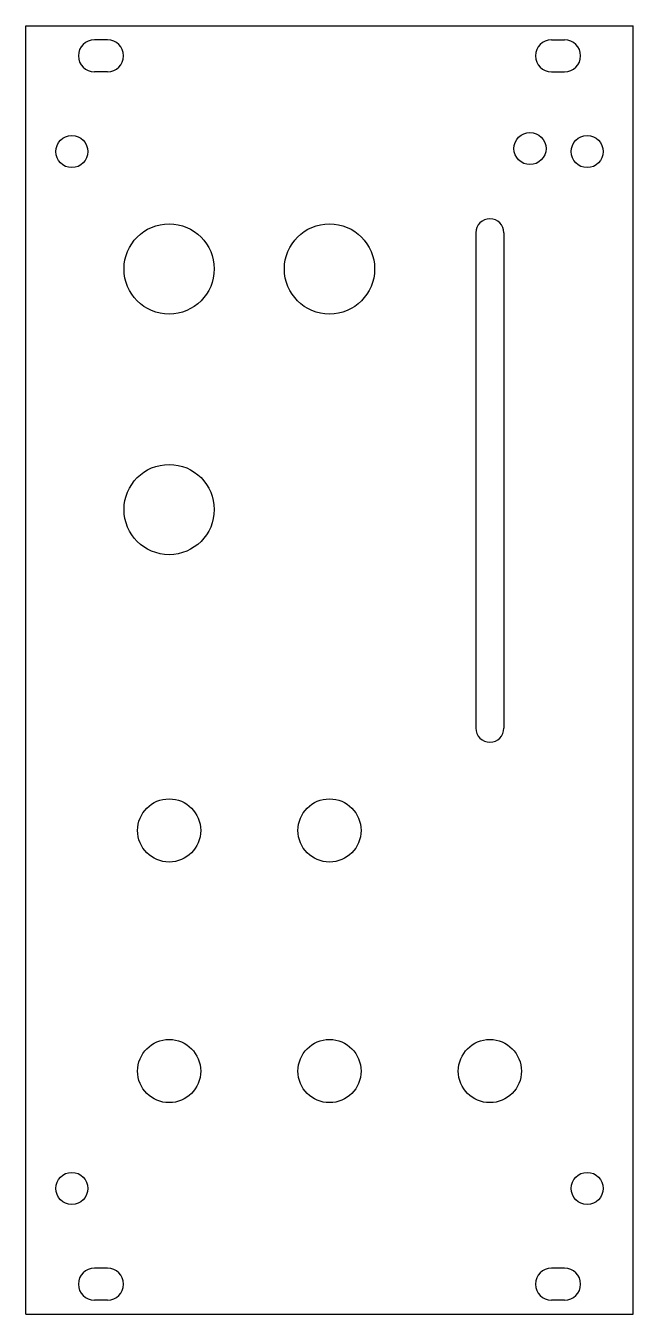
# Model space of a CAD drawing. Extents: x -30 to 30, y -64 to 64.
import ezdxf

# ---------------------------------------------------------------- set-up
doc = ezdxf.new("R2010")
doc.units = 0
doc.layers.add('MODELSKETCH_VISIBLE', color=7, linetype='CONTINUOUS')

msp = doc.modelspace()

# ---------------------------------------------------------------- linework, layer by layer
at = {"layer": 'MODELSKETCH_VISIBLE'}
for p, q in [((-30.3, -64.25), (-30.3, 64.25)), ((-30.3, 64.25), (30.3, 64.25)), ((30.3, -64.25), (30.3, 64.25)), ((-22.15, 62.85), (-23.45, 62.85)), ((22.15, 62.85), (23.45, 62.85)), ((-22.15, 59.65), (-23.45, 59.65)), ((22.15, 59.65), (23.45, 59.65)), ((14.6, 43.6), (14.6, -5.8)), ((17.4, 43.6), (17.4, -5.8)), ((-22.15, -59.65), (-23.45, -59.65)), ((23.45, -59.65), (22.15, -59.65)), ((-22.15, -62.85), (-23.45, -62.85)), ((23.45, -62.85), (22.15, -62.85)), ((-30.3, -64.25), (30.3, -64.25))]:
    msp.add_line(p, q, dxfattribs=at)
for centre, radius in [((-25.7, 51.7), 1.6), ((20, 52), 1.6), ((25.7, 51.7), 1.6), ((-16, 40), 4.5), ((0, 40), 4.5), ((-16, 16), 4.5), ((-16, -16), 3.15), ((0, -16), 3.15), ((-16, -40), 3.15), ((0, -40), 3.15), ((16, -40), 3.15), ((-25.7, -51.7), 1.6), ((25.7, -51.7), 1.6)]:
    msp.add_circle(centre, radius, dxfattribs=at)
for centre, radius, start, end in [((-23.45, 61.25), 1.6, 90, 180), ((-22.15, 61.25), 1.6, 0, 90), ((22.15, 61.25), 1.6, 90, 180), ((23.45, 61.25), 1.6, 0, 90), ((-23.45, 61.25), 1.6, 180, 270), ((-22.15, 61.25), 1.6, 270, 0), ((22.15, 61.25), 1.6, 180, 270), ((23.45, 61.25), 1.6, 270, 0), ((16, 43.6), 1.4, 90, 180), ((16, 43.6), 1.4, 0, 90), ((16, -5.8), 1.4, 180, 270), ((16, -5.8), 1.4, 270, 0), ((-23.45, -61.25), 1.6, 90, 180), ((-22.15, -61.25), 1.6, 0, 90), ((22.15, -61.25), 1.6, 90, 180), ((23.45, -61.25), 1.6, 0, 90), ((-23.45, -61.25), 1.6, 180, 270), ((-22.15, -61.25), 1.6, 270, 0), ((22.15, -61.25), 1.6, 180, 270), ((23.45, -61.25), 1.6, 270, 0)]:
    msp.add_arc(centre, radius, start, end, dxfattribs=at)

doc.saveas('drawing.dxf')
